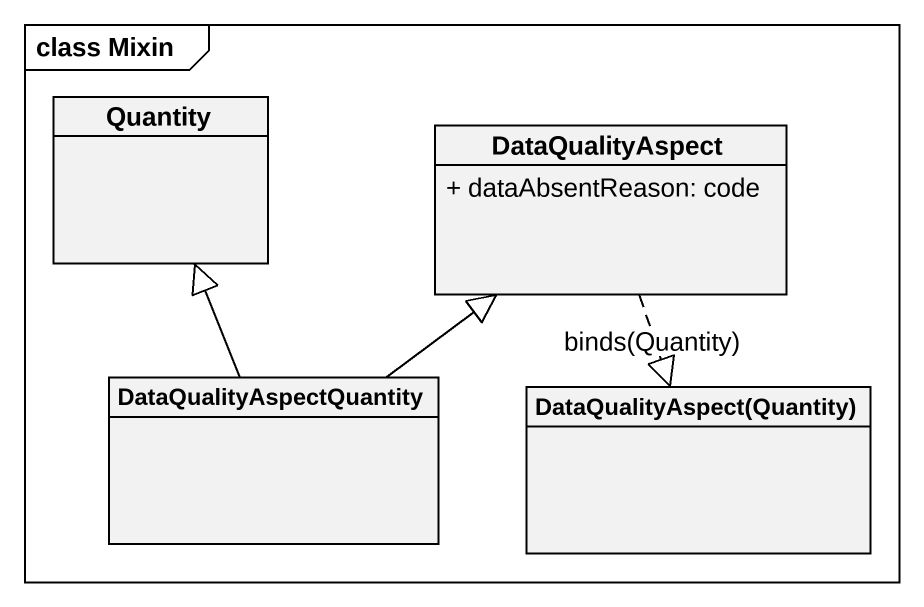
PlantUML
@startuml
mainframe class Mixin
hide circle
hide empty members
skinparam classAttributeIconSize 0
class Quantity
class DataQualityAspect {
  + dataAbsentReason: code
}
class DataQualityAspectQuantity
class "DataQualityAspect(Quantity)" as DataQualityAspect_Quantity
DataQualityAspect ..|> DataQualityAspect_Quantity : binds(Quantity)
DataQualityAspectQuantity -up-|> Quantity
DataQualityAspectQuantity -up-|> DataQualityAspect
@enduml
